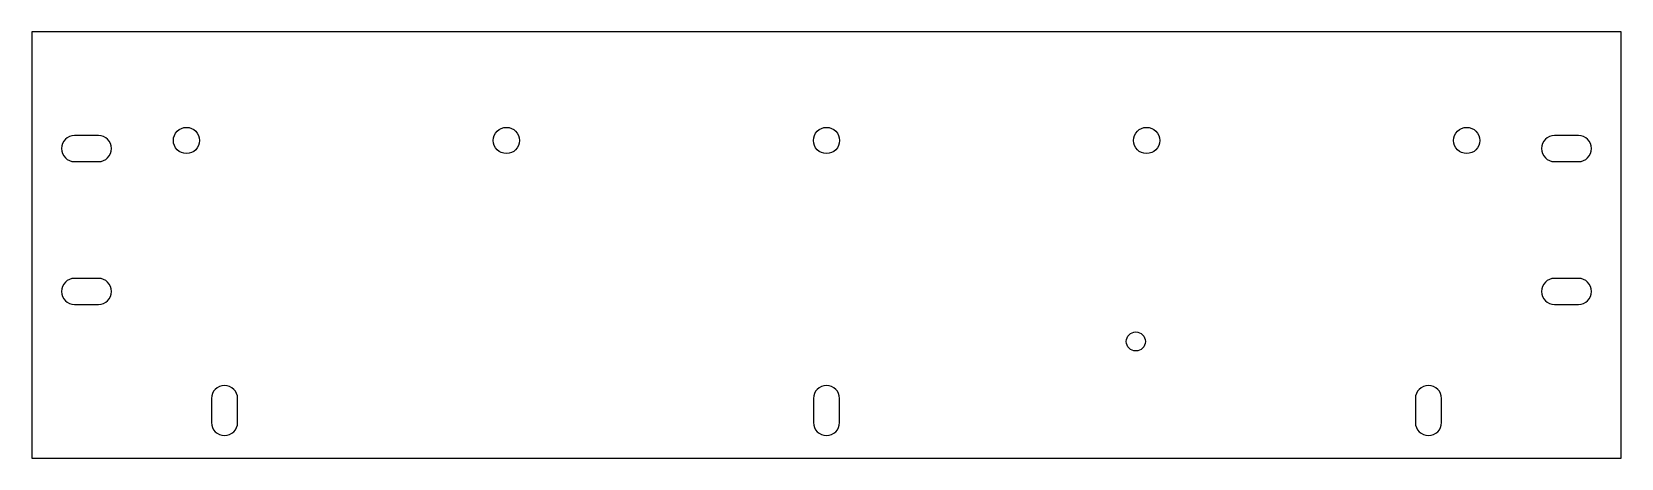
# Model space of a CAD drawing. Header units: millimetres. Extents: x 0 to 334, y 0 to 90.
import ezdxf

# ---------------------------------------------------------------- set-up
doc = ezdxf.new("R2010")
doc.units = ezdxf.units.MM
for name, color, linetype in [('HOLES', 7, 'Continuous'), ('OUTLINE', 7, 'Continuous'), ('SLOTS', 7, 'Continuous')]:
    doc.layers.add(name, color=color, linetype=linetype)

msp = doc.modelspace()

# ---------------------------------------------------------------- linework, layer by layer
at = {"layer": 'HOLES'}
for centre, radius in [((32.5, 66.69), 2.75), ((99.73, 66.69), 2.75), ((167, 66.69), 2.75), ((234.27, 66.69), 2.75), ((301.53, 66.69), 2.75), ((232, 24.5), 2)]:
    msp.add_circle(centre, radius, dxfattribs=at)
at = {"layer": 'OUTLINE'}
msp.add_lwpolyline([(0, 0), (334, 0), (334, 89.5), (0, 89.5)], close=True, dxfattribs=at)
at = {"layer": 'SLOTS'}
for p, q in [((14, 67.75), (9, 67.75)), ((325, 67.75), (320, 67.75)), ((9, 62.25), (14, 62.25)), ((320, 62.25), (325, 62.25)), ((14, 37.75), (9, 37.75)), ((325, 37.75), (320, 37.75)), ((9, 32.25), (14, 32.25)), ((320, 32.25), (325, 32.25)), ((37.75, 12.5), (37.75, 7.5)), ((43.25, 7.5), (43.25, 12.5)), ((164.25, 12.5), (164.25, 7.5)), ((169.75, 7.5), (169.75, 12.5)), ((290.75, 12.5), (290.75, 7.5)), ((296.25, 7.5), (296.25, 12.5))]:
    msp.add_line(p, q, dxfattribs=at)
for centre, start, end in [((9, 65), 90, 270), ((14, 65), 270, 90), ((320, 65), 90, 270), ((325, 65), 270, 90), ((9, 35), 90, 270), ((14, 35), 270, 90), ((320, 35), 90, 270), ((325, 35), 270, 90), ((40.5, 12.5), 0, 180), ((167, 12.5), 0, 180), ((293.5, 12.5), 0, 180), ((40.5, 7.5), 180, 0), ((167, 7.5), 180, 0), ((293.5, 7.5), 180, 0)]:
    msp.add_arc(centre, 2.75, start, end, dxfattribs=at)

doc.saveas('drawing.dxf')
